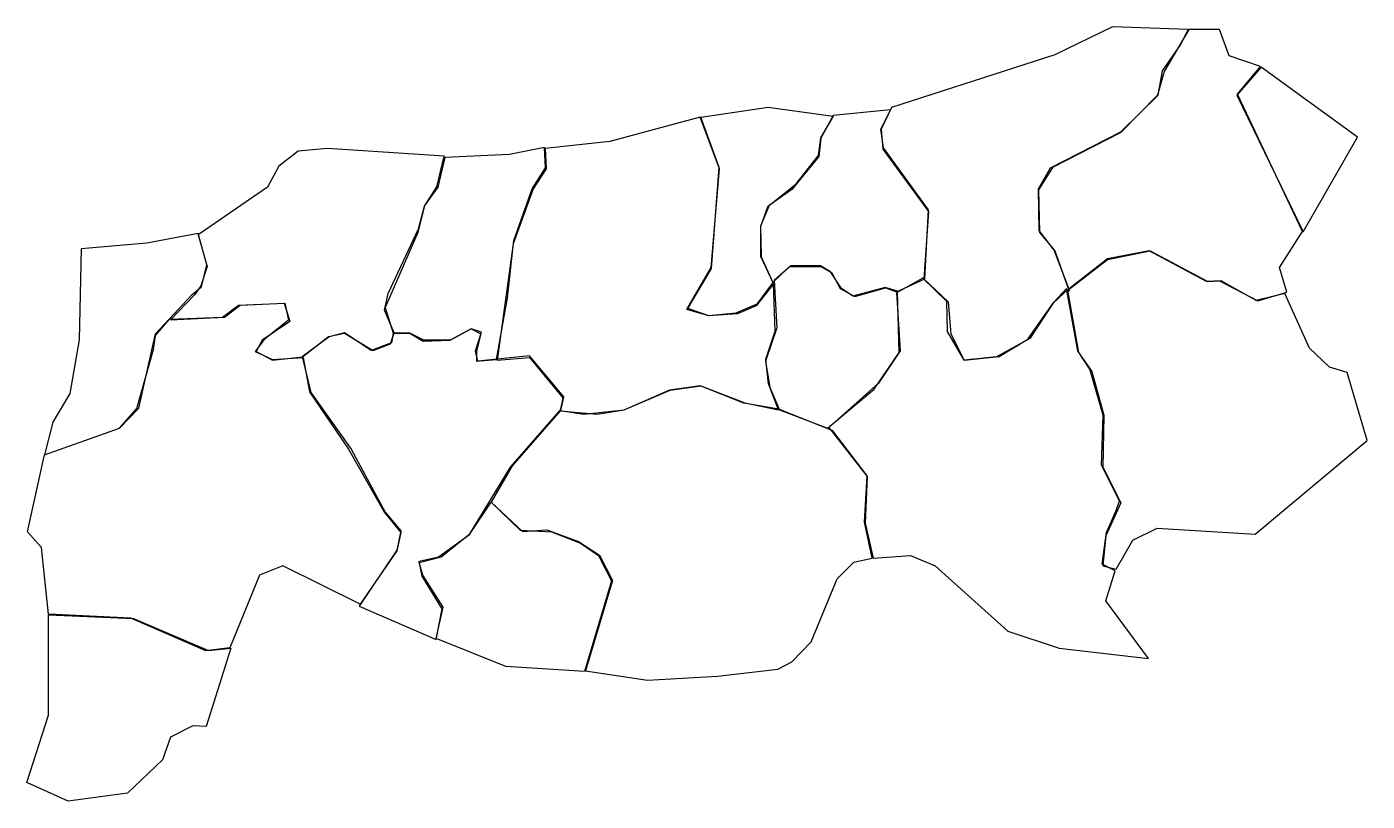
# Model space of a CAD drawing. Extents: x -336 to 375, y 119 to 530.
import ezdxf

# ---------------------------------------------------------------- set-up
doc = ezdxf.new("R2010")
doc.units = 0
doc.layers.add('Layer_1', color=7, linetype='CONTINUOUS')

msp = doc.modelspace()

# ---------------------------------------------------------------- linework, layer by layer
at = {"layer": 'Layer_1', "color": 7}
for points in [[(122.285712, 487.14286), (116.857144, 475.714284), (117.714288, 465.14286), (142, 432.000004), (139.428568, 396.285716), (152.285712, 384.000004), (153.714288, 367.14286), (160.857144, 353.14286), (179.428568, 355.14286), (194.571432, 364.285716), (208, 383.428572), (216.285712, 391.14286), (208.571432, 411.428572), (200.571432, 422.000004), (200.285712, 444.000004), (206.571432, 455.14286), (244, 474.285716), (263.714288, 493.714284), (266, 506.571428), (275.714288, 520.571428), (279.714288, 528.571428), (239.428568, 530.000004), (208.857144, 515.14286), (122.285712, 487.14286)], [(216.571432, 390.85714), (236.857144, 406.571428), (259.428568, 411.14286), (290, 394.85714), (296.285712, 395.14286), (316.571432, 384.571428), (332, 389.14286), (328, 402.285716), (340.285712, 421.428572), (305.714288, 494.285716), (318, 508.85714), (301.428568, 514.571428), (296.285712, 528.571428), (280, 528.571428), (266.857144, 506.285716), (263.428568, 493.714284), (244, 474.000004), (207.714288, 455.428572), (200.285712, 443.428572), (200.857144, 420.85714), (208.857144, 411.14286), (216.571432, 389.714284), (216.571432, 390.85714)], [(318.285712, 508.571428), (305.428568, 493.714284), (340.571432, 421.14286), (369.428576, 471.428572), (318.285712, 508.571428)], [(14.285714, 380.571428), (26.857143, 401.714284), (30.857143, 455.428572), (21.142857, 482.000004), (56.857143, 487.428572), (91.428568, 482.571428), (84.571432, 471.14286), (83.428568, 461.714284), (70.857143, 445.714284), (56.571429, 434.285716), (52.857143, 424.000004), (52.857143, 408.285716), (59.428571, 394.285716), (50.857143, 382.85714), (39.714286, 378.000004), (25.428571, 376.571428), (14.285714, 380.571428)], [(91.428568, 482.85714), (84.857144, 470.85714), (83.714288, 461.14286), (69.428571, 443.714284), (57.428571, 435.14286), (52.857143, 424.285716), (53.142858, 408.000004), (59.428571, 394.285716), (68.285714, 402.85714), (84.857144, 402.85714), (90.571432, 399.428572), (95.142856, 391.14286), (102.857144, 386.85714), (119.142856, 391.428572), (124.857144, 389.428572), (140, 396.285716), (142, 432.85714), (118, 465.714284), (116.571432, 475.714284), (121.714288, 486.000004), (91.428568, 482.85714)], [(-61.428571, 465.428572), (-60.857143, 454.571428), (-67.714286, 444.000004), (-78.285714, 414.85714), (-86.857144, 353.14286), (-69.714286, 354.571428), (-52, 333.14286), (-53.428571, 326.285716), (-33.714286, 324.571428), (-19.428571, 326.85714), (4.857143, 337.14286), (21.142857, 339.428572), (44.571429, 330.571428), (62.285714, 326.85714), (57.142858, 340.571428), (55.714286, 353.714284), (60.571429, 368.571428), (59.714286, 393.714284), (50.571429, 382.000004), (40.571429, 377.714284), (25.428571, 376.571428), (13.714286, 380.000004), (26.571429, 402.285716), (31.142857, 454.571428), (20.857143, 482.000004), (-27.142857, 469.14286), (-61.428571, 465.428572)], [(-245.428568, 419.714284), (-240.571432, 402.85714), (-244, 392.571428), (-247.142856, 388.000004), (-260, 374.571428), (-231.428568, 376.000004), (-223.142856, 382.285716), (-199.714288, 383.428572), (-196.857144, 373.714284), (-211.428568, 363.714284), (-214.571432, 357.714284), (-206, 353.14286), (-190, 354.85714), (-176.285712, 365.714284), (-167.714288, 367.428572), (-152.571432, 358.285716), (-143.428568, 361.714284), (-141.428568, 367.714284), (-146.571432, 379.714284), (-144.571432, 388.571428), (-128.571432, 422.85714), (-125.428568, 434.85714), (-118.857144, 445.14286), (-114.857144, 461.428572), (-176.857144, 465.428572), (-192.285712, 464.000004), (-202.571432, 456.000004), (-208.571432, 444.85714), (-245.428568, 419.714284)], [(-142, 367.428572), (-133.142856, 367.428572), (-126, 363.14286), (-111.714288, 363.714284), (-100.571432, 369.714284), (-95.428568, 367.14286), (-97.714288, 358.000004), (-97.714288, 352.571428), (-87.142856, 353.428572), (-81.428568, 386.285716), (-78, 416.571428), (-68.285714, 444.000004), (-61.142858, 455.14286), (-61.714286, 466.000004), (-80.285712, 462.285716), (-114.571432, 460.571428), (-118.285712, 444.85714), (-125.428568, 435.14286), (-128.857144, 420.85714), (-146.285712, 381.14286), (-142, 367.428572)], [(-326.857144, 302.85714), (-287.142856, 317.14286), (-276.857144, 327.714284), (-268, 367.14286), (-248.571432, 388.000004), (-243.714288, 392.000004), (-240.857144, 403.714284), (-245.428568, 420.285716), (-272.571432, 415.14286), (-307.428568, 412.285716), (-308.571432, 364.000004), (-313.428568, 335.428572), (-322.571432, 320.285716), (-326.857144, 302.85714)], [(241.428568, 242.285716), (250.285712, 257.714284), (263.142856, 264.000004), (315.142856, 260.85714), (374.571432, 310.571428), (364, 346.571428), (354.571432, 349.428572), (344, 359.428572), (330.857144, 388.571428), (315.714288, 384.85714), (297.142856, 395.14286), (289.428568, 394.85714), (258.857144, 411.14286), (236.857144, 406.85714), (215.714288, 390.285716), (221.428568, 357.14286), (228.571432, 347.14286), (234.857144, 324.000004), (234.285712, 296.285716), (244, 277.428572), (236, 260.000004), (234.285712, 244.000004), (241.428568, 242.285716)], [(60, 395.428572), (61.428571, 370.285716), (55.428571, 352.571428), (57.714286, 338.571428), (62.857143, 326.85714), (88.285712, 317.14286), (113.142856, 337.714284), (126.285712, 357.14286), (125.428568, 389.714284), (118.857144, 391.714284), (101.714288, 387.14286), (95.714288, 391.14286), (90, 400.000004), (84.571432, 403.14286), (68.857143, 403.14286), (60, 395.428572)], [(89.142856, 317.428572), (109.428568, 291.428572), (108.285712, 266.571428), (112.571432, 248.000004), (132.285712, 249.428572), (145.428568, 244.000004), (184, 209.428572), (211.142856, 200.285716), (258.571432, 194.85714), (236, 225.428572), (240.857144, 241.428572), (234, 244.85714), (236.285712, 261.714284), (241.428568, 273.428572), (243.142856, 278.571428), (233.714288, 297.428572), (234.571432, 324.000004), (227.428568, 348.285716), (221.142856, 358.000004), (215.142856, 391.14286), (208.285712, 383.714284), (195.714288, 364.571428), (178, 354.85714), (160.857144, 353.14286), (152, 368.285716), (151.714288, 384.285716), (138.857144, 396.571428), (124.857144, 388.85714), (126.857144, 358.000004), (115.428568, 340.85714), (89.142856, 317.428572)], [(-228.571432, 200.571428), (-241.428568, 198.85714), (-281.142856, 216.285716), (-324.857144, 218.285716), (-328.571432, 253.714284), (-336, 262.000004), (-326.857144, 302.85714), (-287.142856, 317.14286), (-278, 327.428572), (-269.142856, 358.85714), (-268, 366.285716), (-260.571432, 374.85714), (-232.571432, 376.000004), (-224, 382.285716), (-199.428568, 383.428572), (-197.428568, 374.285716), (-210.571432, 364.000004), (-215.142856, 357.714284), (-206, 353.428572), (-189.714288, 354.571428), (-186.285712, 336.285716), (-165.714288, 306.000004), (-146.571432, 272.285716), (-138, 261.714284), (-140, 252.000004), (-159.428568, 223.714284), (-200.571432, 244.000004), (-212.857144, 239.14286), (-228.571432, 200.571428)], [(-119.142856, 204.85714), (-116, 221.14286), (-126.571432, 238.571428), (-128.285712, 246.571428), (-118, 248.85714), (-101.428568, 260.571428), (-79.714286, 296.285716), (-52.857143, 327.14286), (-51.428571, 333.714284), (-69.714286, 355.428572), (-97.142856, 352.571428), (-98.285712, 358.000004), (-95.142856, 368.000004), (-100.571432, 369.714284), (-111.714288, 363.714284), (-125.714288, 363.714284), (-133.142856, 367.428572), (-142, 367.428572), (-142.857144, 362.285716), (-153.714288, 358.285716), (-167.714288, 367.714284), (-176, 365.428572), (-190.285712, 354.85714), (-185.714288, 336.000004), (-164.285712, 306.000004), (-146.285712, 272.571428), (-138, 262.571428), (-140, 252.285716), (-160, 222.571428), (-119.142856, 204.85714)], [(-40, 188.285716), (-7.142857, 183.428572), (30, 185.428572), (62, 189.14286), (69.428571, 193.14286), (79.714286, 203.714284), (93.428568, 237.14286), (102.285712, 246.000004), (112, 248.000004), (108, 267.14286), (109.428568, 291.714284), (91.142856, 315.714284), (62.571429, 327.14286), (44, 330.285716), (20.857143, 339.428572), (4.571429, 337.14286), (-19.714286, 326.571428), (-40.857143, 324.285716), (-53.428571, 326.285716), (-78.857143, 297.14286), (-90, 277.714284), (-73.428571, 262.285716), (-60.571429, 263.14286), (-43.714286, 256.85714), (-32.571429, 249.714284), (-25.714286, 236.285716), (-40, 188.285716)], [(-119.142856, 205.428572), (-115.428568, 222.000004), (-126.285712, 239.14286), (-128.285712, 245.714284), (-116.571432, 248.85714), (-101.142856, 261.14286), (-90, 277.714284), (-74.571429, 262.85714), (-58, 262.000004), (-42.571429, 256.000004), (-33.142857, 249.428572), (-26.285714, 236.000004), (-40.571429, 188.000004), (-82.285712, 190.571428), (-119.142856, 205.428572)], [(-241.142856, 158.85714), (-248.285712, 159.14286), (-260, 153.14286), (-264.285712, 141.14286), (-282.857144, 123.428572), (-314.285712, 119.14286), (-336.285712, 129.14286), (-324.857144, 164.85714), (-324.857144, 218.000004), (-279.714288, 216.000004), (-240, 199.14286), (-228, 200.285716), (-241.142856, 158.85714)]]:
    msp.add_lwpolyline(points, close=True, dxfattribs=at)

doc.saveas('drawing.dxf')
